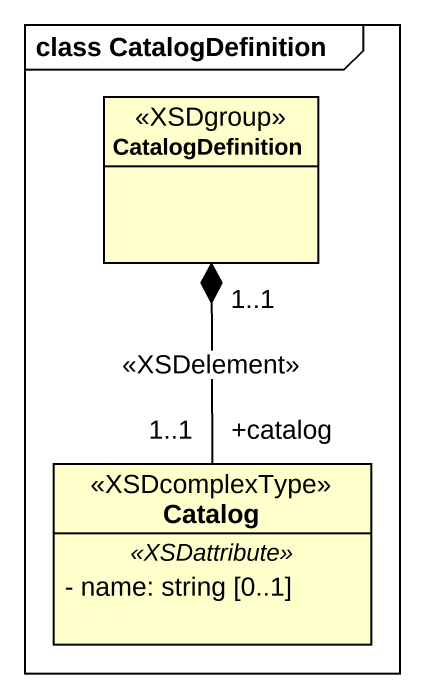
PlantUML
@startuml
mainframe class CatalogDefinition
hide circle
hide empty members
skinparam classAttributeIconSize 0
class CatalogDefinition <<XSDgroup>>
class Catalog <<XSDcomplexType>> {
  .. <<XSDattribute>> ..
  - name: string [0..1]
}
CatalogDefinition "1..1" *-- "+catalog\n1..1" Catalog : <<XSDelement>>
@enduml
